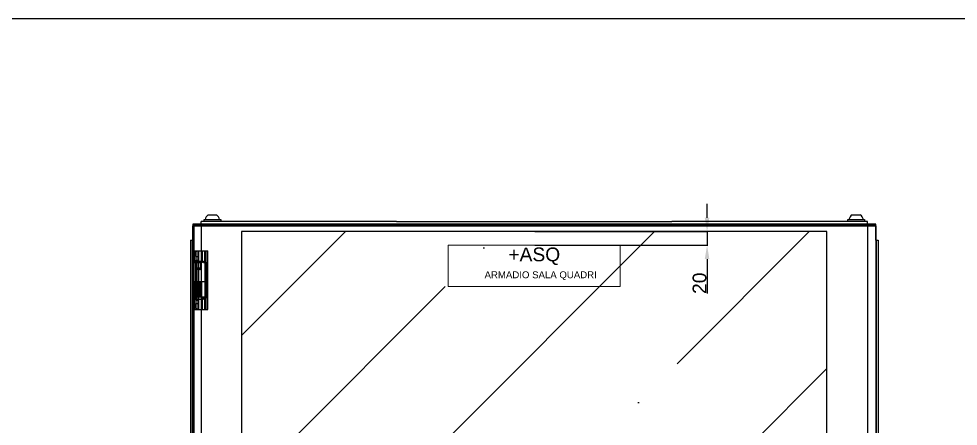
# Model space of a CAD drawing. Header units: millimetres. Extents: x 42222 to 59290, y 36233 to 38835.
# Drawn here: x 43440 to 44805, y 38244 to 38835 of the extents above; entities that cross this region are included whole.
import ezdxf

# ---------------------------------------------------------------- set-up
doc = ezdxf.new("R2010")
doc.units = ezdxf.units.MM
doc.layers.add('! NO PLOT !', color=7, linetype='Continuous', true_color=0xff75dd, plot=False)
doc.layers.add('000-PI-ORMAR', color=2, linetype='Continuous')
doc.layers.add('000-PI_TEXT', color=7, linetype='Continuous')
doc.layers.add('SI-ORMAR-Tekst', color=7, linetype='Continuous', lineweight=5)
doc.styles.add('ARIAL', font='arial.ttf')
doc.styles.get("Standard").update_dxf_attribs({"font": 'arial.ttf'})
doc.dimstyles.new('ISO-25-lb', dxfattribs={"dimtxt": 8, "dimasz": 8, "dimexe": 1.25, "dimexo": 0.625, "dimtad": 1, "dimtxsty": 'Standard', "dimcen": 5, "dimadec": 0, "dimazin": 0, "dimtfac": 1, "dimtmove": 0, "dimatfit": 3, "dimfxl": 1, "dimarcsym": 0})

# ---------------------------------------------------------------- blocks, each defined once
blk = doc.blocks.new('*D106')
at = {"layer": '000-PI_TEXT', "color": 0, "lineweight": -2, "ltscale": 0.25, "transparency": 16777216}
for p, q in [((44440, 38546.5), (44440, 38566.5)), ((44189.6, 38526.5), (44441.2, 38526.5)), ((44440, 38526.5), (44440, 38506.5)), ((44189.6, 38506.5), (44441.2, 38506.5)), ((44440, 38486.5), (44440, 38436.4))]:
    blk.add_line(p, q, dxfattribs=at)
at = {"layer": '000-PI_TEXT', "color": 0, "ltscale": 0.25, "transparency": 16777216}
for points in [[(44436.6, 38546.5), (44443.3, 38546.5), (44440, 38526.5)], [(44436.6, 38486.5), (44443.3, 38486.5), (44440, 38506.5)]]:
    blk.add_solid(points, dxfattribs=at)
at = {"layer": 'Defpoints', "color": 0, "ltscale": 0.25, "transparency": 16777216}
for p in [(44189, 38526.5), (44189, 38506.5), (44440, 38506.5)]:
    blk.add_point(p, dxfattribs=at)
at = {"layer": '000-PI_TEXT', "color": 0, "ltscale": 0.25, "transparency": 16777216, "insert": (44429.1, 38451.4), "char_height": 20, "attachment_point": 5, "rotation": 90}
blk.add_mtext('20', dxfattribs=at)

msp = doc.modelspace()

# ---------------------------------------------------------------- hatches: boundary and pattern name
at = {"layer": '000-PI-ORMAR', "ltscale": 0.25, "transparency": 33554534}
h = msp.add_hatch(dxfattribs=at)
h.set_pattern_fill('ANSI35', color=256, scale=50)
h.paths.add_polyline_path([(44613.958, 38526.528), (44389.011, 38526.528), (43989.011, 38526.528), (43763.958, 38526.528), (43763.958, 36558.028), (43989.011, 36558.028), (44389.011, 36558.028), (44613.958, 36558.028)])

# ---------------------------------------------------------------- linework, layer by layer
at = {"layer": '! NO PLOT !'}
for p, q in [((43695.556, 38483.528), (43695.556, 38498.528)), ((43695.556, 38498.528), (43714.999, 38498.528)), ((43697.481, 38490.028), (43697.481, 38496.528)), ((43698.128, 38496.528), (43697.481, 38496.528)), ((43698.128, 38415.528), (43698.128, 38496.528)), ((43700.887, 38413.528), (43700.887, 38498.528)), ((43701.106, 38483.528), (43701.106, 38498.528)), ((43701.634, 38413.528), (43701.634, 38498.528)), ((43705.743, 38483.528), (43705.743, 38498.528)), ((43706.656, 38498.528), (43706.656, 38483.528)), ((43710.418, 38481.528), (43710.418, 38498.528)), ((43712.311, 38413.528), (43712.311, 38498.528)), ((43712.516, 38481.528), (43712.516, 38498.528)), ((43714.999, 38413.528), (43714.999, 38498.528)), ((43695.556, 38483.528), (43708.32, 38483.528)), ((43696.006, 38481.028), (43696.006, 38483.528)), ((43706.206, 38481.028), (43696.006, 38481.028)), ((43697.4, 38485.028), (43701.634, 38485.028)), ((43697.4, 38427.028), (43697.4, 38485.028)), ((43697.481, 38490.028), (43701.634, 38490.028)), ((43697.834, 38427.028), (43697.834, 38485.028)), ((43698.123, 38422.028), (43698.123, 38490.028)), ((43698.156, 38473.539), (43698.156, 38481.028)), ((43698.552, 38427.028), (43698.552, 38485.028)), ((43704.056, 38481.028), (43704.056, 38473.539)), ((43706.206, 38483.528), (43706.206, 38481.028)), ((43708.32, 38481.528), (43708.32, 38483.528)), ((43708.32, 38481.528), (43713.244, 38481.528)), ((43710.782, 38430.528), (43710.782, 38481.528)), ((43713.244, 38430.528), (43713.244, 38481.528)), ((43704.056, 38473.539), (43698.156, 38473.539)), ((43699.606, 38471.028), (43698.156, 38473.539)), ((43702.606, 38471.028), (43699.606, 38471.028)), ((43704.056, 38473.539), (43702.606, 38471.028)), ((43711.799, 38453.528), (43694.999, 38453.528)), ((43695.201, 38453.528), (43695.201, 38431.028)), ((43695.957, 38453.528), (43695.957, 38431.028)), ((43696.96, 38431.028), (43696.96, 38453.528)), ((43697.08, 38453.528), (43697.08, 38431.028)), ((43697.836, 38453.528), (43697.836, 38431.028)), ((43698.96, 38453.528), (43698.96, 38431.028)), ((43699.321, 38453.528), (43699.321, 38431.028)), ((43699.678, 38453.528), (43699.678, 38431.028)), ((43701.82, 38453.528), (43701.82, 38431.028)), ((43702.177, 38453.528), (43702.177, 38431.028)), ((43703.849, 38453.528), (43703.849, 38431.028)), ((43705.849, 38453.528), (43705.849, 38431.028)), ((43711.799, 38453.528), (43711.799, 38431.028)), ((43698.156, 38438.516), (43699.606, 38441.028)), ((43698.156, 38431.028), (43698.156, 38438.516)), ((43704.056, 38438.516), (43698.156, 38438.516)), ((43702.606, 38441.028), (43699.606, 38441.028)), ((43702.606, 38441.028), (43704.056, 38438.516)), ((43704.056, 38438.516), (43704.056, 38431.028)), ((43711.799, 38431.028), (43694.999, 38431.028)), ((43695.556, 38413.528), (43695.556, 38428.528)), ((43695.556, 38428.528), (43708.32, 38428.528)), ((43696.006, 38428.528), (43696.006, 38431.028)), ((43697.4, 38427.028), (43701.634, 38427.028)), ((43701.106, 38413.528), (43701.106, 38428.528)), ((43705.743, 38413.528), (43705.743, 38428.528)), ((43706.206, 38431.028), (43706.206, 38428.528)), ((43706.656, 38428.528), (43706.656, 38413.528)), ((43708.32, 38428.528), (43708.32, 38430.528)), ((43708.32, 38430.528), (43713.244, 38430.528)), ((43710.418, 38413.528), (43710.418, 38430.528)), ((43712.516, 38413.528), (43712.516, 38430.528)), ((43695.556, 38413.528), (43714.999, 38413.528)), ((43697.481, 38422.028), (43701.634, 38422.028)), ((43697.481, 38415.528), (43697.481, 38422.028)), ((43698.128, 38415.528), (43697.481, 38415.528))]:
    msp.add_line(p, q, dxfattribs=at)
at = {"layer": '! NO PLOT !', "ltscale": 0.25}
msp.add_lwpolyline([(42221.511, 38835.162), (42221.511, 36233.383), (46121.511, 36233.383), (46121.511, 36233.383), (46121.511, 36233.383), (46121.511, 38835.162), (42221.511, 38835.162)], dxfattribs=at)
at = {"layer": '! NO PLOT !', "extrusion": (0, 0, -1)}
for centre, start_param, end_param in [((43699.413, 38496.528), 4.71238898, 6.28318531), ((43700.06, 38496.528), 4.71238898, 6.28318531), ((43699.413, 38415.528), 3.14159265, 4.71238898), ((43700.06, 38415.528), 3.14159265, 4.71238898)]:
    msp.add_ellipse(centre, major_axis=(0, 2), ratio=0.96592583, start_param=start_param, end_param=end_param, dxfattribs=at)
at = {"layer": '000-PI-ORMAR'}
for p, q in [((43715.511, 38550.528), (43727.511, 38550.528)), ((44650.511, 38550.528), (44662.511, 38550.528)), ((43692.958, 38534.528), (43692.958, 36550.028)), ((43692.958, 38534.528), (43989.011, 38534.528)), ((43692.958, 38534.528), (43692.958, 36550.028)), ((43692.958, 38534.528), (43989.011, 38534.528)), ((43692.958, 38534.528), (43692.958, 36550.028)), ((43692.958, 38534.528), (43989.011, 38534.528)), ((43692.999, 38534.528), (43989.011, 38534.528)), ((43692.999, 36550.028), (43692.999, 38534.528)), ((43705.261, 38537.028), (43693.011, 38537.028)), ((43693.011, 38537.028), (43693.011, 38534.528)), ((43693.011, 38534.528), (43693.011, 36550.028)), ((43705.261, 38535.528), (43694.511, 38535.528)), ((43694.511, 38535.528), (43694.511, 38534.528)), ((43694.511, 38534.528), (43694.511, 36550.028)), ((43705.125, 38534.528), (43705.125, 36550.028)), ((43705.125, 38534.528), (43705.125, 36550.028)), ((43705.125, 38534.528), (43705.125, 36550.028)), ((43705.261, 38534.528), (43705.261, 38541.028)), ((43989.011, 38541.028), (43705.261, 38541.028)), ((43989.011, 38537.028), (43705.261, 38537.028)), ((43989.011, 38535.528), (43705.261, 38535.528)), ((43709.511, 38543.928), (43733.511, 38543.928)), ((43709.511, 38541.028), (43709.511, 38543.928)), ((43733.511, 38543.928), (43733.511, 38541.028)), ((44672.761, 38541.028), (44389.011, 38541.028)), ((44672.761, 38537.028), (44389.011, 38537.028)), ((44672.761, 38535.528), (44389.011, 38535.528)), ((44389.011, 38534.528), (44684.999, 38534.528)), ((44389.011, 38534.528), (44684.958, 38534.528)), ((44389.011, 38534.528), (44684.958, 38534.528)), ((44389.011, 38534.528), (44684.958, 38534.528)), ((44644.511, 38543.928), (44668.511, 38543.928)), ((44644.511, 38541.028), (44644.511, 38543.928)), ((44668.511, 38543.928), (44668.511, 38541.028)), ((44672.761, 38534.528), (44672.761, 38541.028)), ((44685.011, 38537.028), (44672.761, 38537.028)), ((44683.511, 38535.528), (44672.761, 38535.528)), ((44672.79, 38534.528), (44672.79, 36550.028)), ((44672.79, 38534.528), (44672.79, 36550.028)), ((44672.79, 38534.528), (44672.79, 36550.028)), ((44683.511, 38534.528), (44683.511, 38535.528)), ((44684.958, 38534.528), (44684.958, 38459.028)), ((44684.958, 38534.528), (44684.958, 38459.028)), ((44684.958, 38534.528), (44684.958, 38459.028)), ((44684.999, 38534.528), (44684.999, 36550.028)), ((44685.011, 38513.89), (44685.011, 38537.028)), ((43763.958, 38526.528), (43763.958, 36558.028)), ((43763.958, 38526.528), (43763.958, 36558.028)), ((43763.958, 38526.528), (43763.958, 36558.028)), ((43989.011, 38526.528), (43763.958, 38526.528)), ((43989.011, 38526.528), (43763.958, 38526.528)), ((43989.011, 38526.528), (43763.958, 38526.528)), ((44613.958, 38526.528), (44389.011, 38526.528)), ((44613.958, 38526.528), (44389.011, 38526.528)), ((44613.958, 38526.528), (44389.011, 38526.528)), ((44613.958, 36558.028), (44613.958, 38526.528)), ((44613.958, 36558.028), (44613.958, 38526.528)), ((44613.958, 36558.028), (44613.958, 38526.528)), ((43689.511, 38514.028), (43692.23, 38514.028)), ((43689.511, 38514.028), (43689.511, 36563.028)), ((43692.23, 38514.028), (43692.999, 38513.892)), ((43692.23, 38514.028), (43692.23, 36563.028)), ((44684.999, 38513.888), (44685.792, 38514.028)), ((44685.792, 38514.028), (44688.511, 38514.028)), ((44685.792, 38514.028), (44685.792, 36563.028)), ((44688.511, 38514.028), (44688.511, 36563.028)), ((44684.958, 38388.028), (44684.958, 37859.028)), ((44684.958, 38388.028), (44684.958, 37859.028)), ((44684.958, 38388.028), (44684.958, 37859.028))]:
    msp.add_line(p, q, dxfattribs=at)
at = {"layer": '000-PI-ORMAR', "ltscale": 0.25}
for p, q in [((43989.011, 38541.028), (44389.011, 38541.028)), ((44389.011, 38537.028), (43989.011, 38537.028)), ((43989.011, 38535.528), (44389.011, 38535.528)), ((43989.011, 38534.528), (44389.011, 38534.528)), ((44389.011, 38526.528), (43989.011, 38526.528))]:
    msp.add_line(p, q, dxfattribs=at)
at = {"layer": '000-PI-ORMAR'}
for centre, start, end in [((43721.906, 38541.333), 124.82083, 166.605416), ((43721.116, 38541.333), 13.394584, 55.17917), ((44656.906, 38541.333), 124.82083, 166.605416), ((44656.116, 38541.333), 13.394584, 55.17917)]:
    msp.add_arc(centre, 11.2, start, end, dxfattribs=at)
at = {"layer": 'SI-ORMAR-Tekst'}
msp.add_lwpolyline([(44063.958, 38506.528), (44313.958, 38506.528), (44313.958, 38446.528), (44063.958, 38446.528)], close=True, dxfattribs=at)

# ---------------------------------------------------------------- texts
at = {"layer": 'SI-ORMAR-Tekst', "linetype": 'Continuous', "insert": (44188.958, 38490.536), "char_height": 20, "attachment_point": 5, "line_spacing_factor": 0.75}
msp.add_mtext('+{\\fArial|b0|i0|c238|p34;ASQ}', dxfattribs=at)
at = {"layer": 'SI-ORMAR-Tekst', "linetype": 'Continuous', "insert": (44198.271, 38462.312), "char_height": 10, "attachment_point": 5, "line_spacing_factor": 0.75, "style": 'ARIAL'}
msp.add_mtext('{\\fArial|b0|i0|c238|p34;\\C7;ARMADIO SALA QUADRI}', dxfattribs=at)

# ---------------------------------------------------------------- dimensions: what is measured, and where the dimension line sits
at = {"layer": '000-PI_TEXT', "ltscale": 0.25}
dim = msp.add_linear_dim(base=(44439.977, 38506.528), p1=(44188.958, 38526.528), p2=(44188.958, 38506.528), angle=90, dimstyle='ISO-25-lb', override={"dimtxt": 20, "dimasz": 20}, dxfattribs=at)
dim.commit()
dim.dimension.update_dxf_attribs({"geometry": '*D106', "text_midpoint": (44439.977, 38451.442), "dimtype": 160})

doc.saveas('drawing.dxf')
